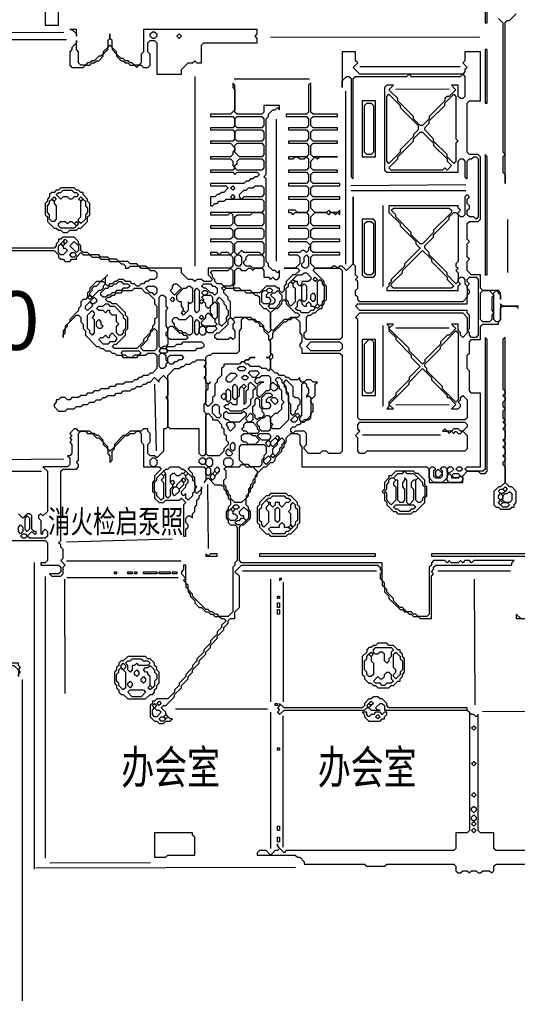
# Model space of a CAD drawing. Extents: x 10 to 1971, y 11 to 1392.
# Drawn here: x 454.5 to 677.6, y 387 to 823.5 of the extents above; entities that cross this region are included whole.
import ezdxf

# ---------------------------------------------------------------- set-up
doc = ezdxf.new("R2010")
doc.units = 0
for name, color, linetype, lineweight in [('OCR_TEXT', 6, 'Continuous', 0), ('TEXT_FALLBACK_OUTLINE', 2, 'Continuous', 0), ('TRACE_CURVE', 6, 'Continuous', 0), ('TRACE_STRAIGHT', 5, 'Continuous', 0), ('TRACE_TEXT_SYMBOL', 6, 'Continuous', 0)]:
    doc.layers.add(name, color=color, linetype=linetype, lineweight=lineweight)
doc.styles.add('wqy-unicode', font='wqy-unicode.lff')

msp = doc.modelspace()

# ---------------------------------------------------------------- linework, layer by layer
at = {"layer": 'TEXT_FALLBACK_OUTLINE', "color": 2}
for points in [[(608, 513), (609, 512), (609, 511), (611, 509), (616, 509), (617, 510), (618, 510), (618, 511), (619, 512), (619, 513), (618, 513), (617, 512), (616, 513), (614, 513), (613, 512), (612, 512), (611, 511), (610, 512), (610, 513)], [(614, 511), (615, 512), (616, 511), (615, 510)]]:
    msp.add_lwpolyline(points, close=True, dxfattribs=at)
at = {"layer": 'TRACE_CURVE', "color": 6}
for points in [[(466, 861), (466, 821), (472, 821), (472, 861)], [(669, 824), (671, 822), (671, 764), (672, 763), (671, 762), (671, 755), (672, 754), (672, 750), (672, 822), (673, 823), (674, 823), (677, 826)], [(599, 809), (599, 793), (599, 796), (601, 798), (602, 798), (603, 797), (603, 753), (604, 752), (604, 797), (605, 798), (628, 798), (629, 799), (630, 798), (652, 798), (653, 799), (654, 798), (654, 789), (653, 788), (652, 788), (651, 789), (651, 794), (648, 794), (650, 792), (647, 789), (646, 789), (645, 788), (645, 787), (638, 780), (638, 779), (635, 776), (634, 776), (631, 779), (631, 780), (624, 787), (624, 788), (620, 792), (622, 794), (619, 794), (618, 793), (618, 756), (619, 755), (651, 755), (651, 760), (652, 761), (653, 761), (654, 760), (654, 753), (655, 752), (655, 760), (656, 761), (657, 761), (658, 762), (659, 762), (660, 761), (660, 735), (659, 734), (658, 735), (656, 735), (655, 736), (655, 738), (656, 739), (656, 740), (655, 741), (655, 743)], [(661, 709), (657, 709), (655, 711), (655, 715), (656, 716), (655, 717), (655, 723), (656, 724), (655, 725), (655, 732), (656, 733), (660, 733), (661, 734), (661, 762), (660, 763), (656, 763), (655, 764), (655, 786), (656, 787), (661, 787), (661, 809), (654, 809), (654, 805), (653, 804), (655, 802), (654, 801), (654, 800), (653, 799), (607, 799), (604, 802), (606, 804), (605, 805), (605, 809), (599, 809)], [(558, 712), (559, 711), (560, 712), (563, 712), (564, 711), (564, 708), (566, 708), (567, 707), (568, 708), (569, 707), (570, 707), (571, 708), (571, 711), (570, 710), (569, 711), (568, 711), (566, 713), (566, 714), (565, 715), (565, 752), (564, 753), (565, 754), (565, 779), (566, 780), (566, 781), (568, 783), (569, 783), (570, 784), (571, 783), (571, 785), (564, 785), (564, 782), (563, 781), (552, 781), (551, 782), (551, 794), (550, 795), (550, 793), (551, 792), (551, 783), (549, 781), (540, 781), (540, 780), (550, 780), (551, 779), (551, 776), (550, 775), (540, 775), (540, 774), (550, 774), (551, 773), (551, 770), (550, 769), (540, 769), (540, 768), (549, 768), (551, 766), (551, 765), (550, 764), (550, 763), (549, 762), (540, 762), (540, 761), (549, 761)], [(585, 770), (585, 773), (586, 774), (597, 774), (597, 775), (586, 775), (585, 776), (585, 779), (586, 780), (597, 780), (597, 781), (586, 781), (585, 782), (585, 795), (584, 794), (584, 782), (583, 781), (574, 781), (574, 780), (583, 780), (584, 779), (584, 776), (583, 775), (575, 775), (575, 774), (583, 774), (584, 773), (584, 770), (583, 769), (575, 769), (575, 768), (583, 768), (584, 767), (584, 763), (583, 762), (575, 762), (575, 761), (577, 761), (578, 762), (579, 762), (580, 761), (582, 761), (583, 762), (584, 761), (584, 757), (583, 756), (575, 756), (575, 755), (583, 755), (584, 754), (584, 751), (583, 750), (575, 750), (575, 749), (583, 749), (584, 748), (584, 745), (583, 744), (575, 744), (575, 743), (583, 743), (584, 742), (584, 738), (583, 737)], [(586, 718), (598, 718), (598, 719), (586, 719), (585, 720), (585, 723), (586, 724), (598, 724), (598, 725), (586, 725), (585, 726), (585, 729), (586, 730), (598, 730), (598, 731), (586, 731), (585, 732), (585, 735), (587, 737), (592, 737), (593, 736), (594, 737), (595, 737), (596, 736), (597, 737), (598, 736), (598, 738), (597, 737), (594, 737), (593, 738), (592, 737), (587, 737), (585, 739), (585, 742), (586, 743), (598, 743), (598, 744), (586, 744), (585, 745), (585, 748), (586, 749), (598, 749), (598, 750), (586, 750), (585, 751), (585, 754), (586, 755), (597, 755), (597, 756), (586, 756), (585, 757), (585, 760), (587, 762), (588, 761), (589, 762), (597, 762), (586, 762), (585, 763), (585, 767), (586, 768), (597, 768), (597, 769), (586, 769), (585, 770)], [(549, 761), (550, 760), (550, 758), (551, 757), (550, 756), (540, 756), (540, 755), (550, 755), (551, 754), (552, 755), (561, 755), (562, 754), (561, 753), (560, 753), (559, 752), (558, 752), (557, 751), (556, 751), (555, 750), (540, 750), (540, 749), (547, 749), (548, 748), (546, 746), (545, 746), (544, 745), (543, 745), (542, 744), (540, 744), (540, 740), (541, 740), (542, 741), (543, 741), (544, 742), (546, 742), (547, 743), (563, 743), (564, 742), (564, 738), (563, 737), (540, 737), (540, 736), (548, 736), (549, 737), (550, 736), (550, 732), (549, 731), (540, 731), (540, 730), (549, 730), (550, 729), (550, 726), (549, 725), (540, 725), (540, 724), (549, 724), (550, 723), (550, 719), (549, 718), (548, 719), (545, 719), (544, 718), (543, 719), (540, 719)], [(655, 743), (656, 744), (655, 745), (654, 744), (654, 736), (653, 735), (652, 735), (651, 736), (651, 737), (652, 738), (651, 739), (651, 740), (620, 740), (620, 737), (625, 732), (625, 731), (632, 724), (632, 723), (634, 721), (627, 714), (627, 713), (621, 707), (621, 706), (620, 705), (620, 704), (619, 703), (619, 702), (651, 702), (651, 704), (652, 705), (651, 706), (651, 707), (652, 708), (653, 708), (654, 707), (654, 705), (655, 704), (655, 699), (653, 697), (607, 697), (606, 698), (606, 699), (605, 700), (605, 702), (606, 703), (606, 706), (605, 707), (606, 708), (605, 709), (605, 713), (604, 714), (604, 744), (604, 714), (601, 711), (599, 713), (598, 713), (597, 712), (596, 713), (595, 713), (594, 712), (587, 712), (585, 714), (585, 717), (586, 718)], [(583, 737), (579, 737), (578, 738), (575, 738), (575, 737), (576, 737), (577, 736), (578, 737), (583, 737), (584, 736), (584, 732), (583, 731), (575, 731), (575, 730), (583, 730), (584, 729), (584, 726), (583, 725), (575, 725), (575, 724), (583, 724), (585, 722), (584, 721), (584, 720), (583, 719), (582, 720), (581, 720), (580, 719), (575, 719), (575, 718), (579, 718), (580, 717), (580, 714), (578, 712), (573, 712), (579, 712), (580, 711), (578, 709), (577, 709), (574, 706), (574, 705), (573, 704), (573, 702), (572, 701), (571, 702), (571, 703), (570, 703), (569, 704), (565, 704), (562, 701), (559, 701), (558, 702), (554, 702), (553, 703), (551, 703), (550, 704), (551, 705), (551, 711), (552, 712), (553, 712), (554, 711), (556, 711), (557, 712), (558, 712)], [(540, 719), (540, 718), (549, 718), (550, 717), (550, 713), (549, 712), (539, 712), (539, 709), (541, 707), (540, 706), (537, 706), (536, 707), (534, 707), (533, 706), (532, 707), (530, 707), (527, 710), (527, 712), (512, 712), (511, 713), (508, 713), (507, 714), (504, 714), (503, 715), (499, 715), (498, 716), (495, 716), (494, 717), (491, 717), (490, 718), (486, 718), (485, 719), (483, 719), (482, 720), (482, 722), (481, 723), (481, 724), (479, 726), (474, 726), (473, 725), (472, 725), (472, 724), (471, 723), (471, 722), (470, 721), (379, 721)], [(379, 720), (470, 720), (472, 718), (472, 717)], [(472, 717), (473, 716), (474, 716), (475, 715), (477, 715), (478, 716), (480, 716), (480, 717), (482, 719), (483, 718), (486, 718), (487, 717), (490, 717), (491, 716), (494, 716), (495, 715), (499, 715), (500, 714), (501, 714), (502, 713), (502, 712), (503, 712), (504, 713), (508, 713), (509, 712), (512, 712), (513, 711), (515, 711), (516, 710), (516, 708), (515, 707), (513, 707), (512, 706), (511, 706), (510, 705), (509, 705), (508, 704), (507, 704), (506, 705), (505, 705), (504, 706), (502, 706), (501, 707), (499, 707), (498, 706), (497, 706), (496, 705), (495, 705), (494, 704), (493, 705), (493, 708), (494, 709), (491, 706), (489, 706), (486, 703), (486, 702), (485, 701), (485, 699), (484, 698), (483, 698), (482, 697), (482, 695), (481, 694), (481, 693)], [(678, 695), (671, 695), (670, 696), (670, 689), (669, 688), (668, 688), (667, 689), (667, 701), (668, 702), (670, 700), (670, 698), (670, 701), (669, 702), (662, 702), (661, 703), (661, 709)], [(670, 694), (671, 695), (677, 695), (678, 694)], [(481, 693), (477, 689), (477, 688), (475, 686), (475, 685), (474, 684), (474, 681), (474, 682), (475, 683), (475, 685), (476, 686), (476, 687), (480, 691), (481, 691), (482, 690), (482, 688), (483, 687), (483, 685), (484, 684), (484, 682), (489, 677), (490, 677), (491, 676), (492, 676), (493, 675), (495, 675), (496, 674), (497, 674), (498, 673), (500, 673), (501, 672), (507, 672), (508, 673), (511, 673), (512, 674), (515, 674), (516, 673), (516, 667), (514, 665), (513, 665), (512, 664), (510, 664), (509, 663), (508, 663), (507, 662), (506, 662), (505, 661), (502, 661), (501, 660), (498, 660), (497, 659), (495, 659), (494, 658), (491, 658), (490, 657), (488, 657), (487, 656), (485, 656), (484, 655), (482, 655), (481, 654), (478, 654), (477, 653), (476, 653)], [(554, 689), (555, 690), (556, 690), (557, 689), (559, 689), (560, 688), (561, 688), (562, 687), (562, 686), (563, 686), (564, 685), (564, 684), (566, 682), (566, 680), (567, 679), (567, 673), (566, 672), (565, 672), (566, 672), (567, 671), (567, 667), (566, 666), (565, 667), (563, 667), (562, 668), (558, 668), (557, 669), (556, 669), (555, 670), (556, 671), (557, 671), (558, 672), (560, 672), (558, 672), (557, 671), (556, 671), (555, 670), (554, 670), (553, 669), (546, 669), (546, 668), (545, 667), (545, 664), (543, 662), (543, 661), (542, 660), (542, 655), (541, 654), (541, 652), (539, 650), (538, 651), (538, 657), (539, 658), (539, 660), (540, 661), (539, 660), (538, 661), (538, 672), (539, 673), (540, 673), (541, 674), (552, 674), (553, 675), (553, 684)], [(556, 606), (556, 609), (557, 610), (557, 611), (558, 612), (558, 613), (559, 614), (559, 615), (560, 616), (560, 618), (561, 619), (561, 620), (564, 623), (565, 623), (567, 625), (568, 625), (569, 626), (569, 627), (572, 630), (572, 631), (573, 632), (573, 633), (574, 634), (574, 636), (576, 638), (579, 638), (580, 637), (580, 633), (581, 632), (581, 623), (637, 623), (638, 622), (638, 616), (653, 616), (653, 619), (655, 621), (660, 621), (661, 620), (663, 620), (664, 621), (664, 680), (663, 681), (663, 622), (662, 621), (655, 621), (654, 622), (655, 623), (661, 623), (661, 656), (657, 656), (656, 657), (656, 666), (655, 667), (655, 673), (656, 674), (656, 679), (657, 680), (661, 680), (661, 686), (662, 687), (669, 687), (669, 688), (670, 689), (670, 694)], [(576, 689), (577, 690), (578, 690), (580, 688), (580, 683), (581, 682), (581, 679), (580, 678), (580, 677), (581, 676), (581, 674), (598, 674), (599, 673), (599, 630), (598, 629), (593, 629), (592, 630), (590, 630), (589, 629), (584, 629), (582, 631), (582, 632), (583, 633), (583, 638), (582, 639), (578, 639), (577, 638), (576, 639), (576, 640), (577, 641), (578, 641), (579, 642), (580, 642), (581, 643), (582, 643), (583, 644), (584, 644), (585, 645), (585, 647), (586, 648), (586, 651), (585, 652), (585, 653), (587, 655), (587, 660), (588, 661), (586, 661), (585, 662), (583, 662), (582, 661), (581, 661), (580, 662), (580, 663), (579, 662), (576, 662), (575, 663), (574, 663), (573, 664), (571, 664), (570, 665), (569, 665), (567, 667), (567, 671), (568, 672)], [(553, 684), (554, 685), (554, 689)], [(568, 672), (568, 673), (567, 674), (567, 680), (568, 681), (568, 683), (573, 688), (574, 688), (575, 689), (576, 689)], [(476, 653), (475, 654), (473, 654), (472, 653), (471, 653), (471, 652), (470, 651), (470, 650), (472, 648), (475, 648), (476, 649), (479, 649), (480, 650), (482, 650), (483, 651), (485, 651), (486, 652), (488, 652), (489, 653), (491, 653), (492, 654), (493, 654), (494, 655), (497, 655), (498, 656), (500, 656), (501, 657), (504, 657), (505, 658), (506, 658), (507, 659), (509, 659), (510, 660), (511, 660), (512, 661), (513, 661), (515, 663), (517, 661), (517, 662), (519, 664), (521, 662), (521, 655), (520, 654), (521, 653), (521, 641), (520, 640), (519, 640), (519, 630), (516, 627), (515, 628), (513, 628), (512, 629), (512, 633), (513, 634), (513, 638), (512, 639), (512, 640), (510, 640), (509, 639), (504, 639), (502, 637), (501, 637), (497, 633), (497, 632)], [(439, 590), (466, 590), (467, 589), (467, 581), (466, 580), (464, 580), (464, 579), (472, 579), (473, 578), (473, 576), (472, 575), (468, 575), (469, 574), (473, 574), (474, 575), (474, 578), (475, 579), (473, 581), (474, 582), (474, 586), (473, 587), (473, 588), (472, 589), (473, 590), (473, 621), (474, 622), (480, 622), (481, 623), (481, 624), (480, 625), (481, 626), (481, 638), (482, 639), (484, 639), (485, 638), (487, 638), (489, 636), (490, 636), (492, 634), (492, 633), (494, 631), (494, 629), (495, 628), (495, 625), (496, 626), (496, 630), (497, 631), (497, 632), (502, 637), (503, 637), (504, 638), (506, 638), (507, 639), (508, 639), (509, 638), (509, 634), (510, 633)], [(497, 632), (495, 630), (494, 631), (494, 632), (492, 634), (492, 635), (490, 637), (489, 637), (488, 638), (487, 638), (486, 639), (481, 639), (480, 640), (479, 640), (477, 638), (478, 637), (477, 636), (478, 635), (477, 634), (478, 633), (478, 629), (477, 628), (476, 628), (477, 627), (477, 624), (476, 623), (465, 623), (467, 621), (467, 603), (465, 601), (464, 602), (463, 601), (463, 600), (464, 599), (464, 593), (465, 593), (465, 594), (466, 595), (467, 594), (467, 592), (466, 591), (459, 591), (458, 592), (460, 594), (461, 593), (462, 593), (462, 594), (461, 594), (460, 595), (460, 601), (459, 602), (458, 602), (456, 600), (454, 602)], [(510, 633), (510, 623), (517, 623), (518, 622), (515, 619), (515, 617), (514, 616), (514, 612), (515, 611), (515, 609), (517, 607), (519, 607), (520, 608), (526, 608), (527, 609), (529, 607), (528, 606), (528, 592), (529, 592), (529, 595), (530, 596), (530, 597), (529, 598), (529, 600), (530, 601), (531, 601), (532, 600), (532, 602), (533, 603), (533, 605), (534, 606), (534, 608), (535, 609), (535, 610), (536, 611), (536, 614), (536, 613), (534, 611), (533, 612), (533, 613), (534, 614), (533, 615), (533, 618), (532, 619), (532, 620), (530, 622), (531, 623), (537, 623), (538, 622), (538, 617), (537, 616), (539, 618), (542, 615), (545, 615), (546, 614), (546, 613), (547, 612), (547, 611), (548, 610), (548, 609), (549, 608), (549, 606), (548, 605), (548, 604)], [(548, 604), (547, 603), (547, 600), (548, 599), (548, 598), (549, 597), (551, 597), (552, 596), (552, 581), (551, 580), (551, 579), (550, 578), (550, 558), (548, 556), (544, 556), (543, 557), (542, 557), (541, 558), (540, 558), (539, 559), (538, 559), (532, 565), (532, 566), (530, 568), (530, 570), (529, 571), (529, 579), (528, 579), (528, 577), (527, 576), (527, 575), (529, 573), (528, 572), (529, 571), (529, 569), (530, 568), (530, 567), (531, 566), (531, 565), (533, 563), (533, 562), (535, 560), (536, 560), (538, 558), (539, 558), (540, 557), (541, 557), (542, 556), (544, 556), (545, 555), (546, 555), (547, 554), (545, 552), (545, 551), (543, 549), (543, 548), (540, 545), (540, 544), (537, 541), (537, 540), (534, 537), (534, 536), (532, 534), (532, 533)], [(618, 567), (620, 565), (620, 564), (625, 559), (626, 559), (627, 558), (628, 558), (629, 557), (630, 557), (631, 556), (633, 556), (634, 555), (639, 555), (639, 574), (640, 575), (639, 576), (640, 577), (640, 578), (641, 579), (675, 579), (675, 580), (676, 581), (658, 581), (657, 580), (656, 581), (654, 581), (653, 580), (652, 581), (651, 580), (648, 580), (647, 581), (646, 580), (645, 581), (640, 581), (639, 580), (639, 579), (638, 578), (638, 557), (637, 556), (633, 556), (632, 557), (631, 557), (630, 558), (628, 558), (626, 560), (625, 560), (622, 563), (622, 564), (619, 567), (619, 568), (618, 569), (618, 571), (617, 572), (617, 580), (554, 580), (553, 581), (553, 596), (554, 597), (555, 597), (558, 600), (558, 603), (557, 604), (557, 605), (556, 606)], [(532, 533), (529, 530), (529, 529), (526, 526), (526, 525), (524, 523), (524, 522), (521, 519), (516, 519), (515, 518), (514, 518), (514, 517), (513, 516), (513, 511), (515, 509), (516, 509), (517, 508), (519, 508), (520, 509), (522, 509), (523, 510), (522, 510), (520, 512), (520, 513), (518, 515), (519, 516), (520, 516), (524, 520), (524, 521), (527, 524), (527, 525), (530, 528), (530, 529), (532, 531), (532, 532), (535, 535), (535, 536), (538, 539), (538, 540), (540, 542), (540, 543), (543, 546), (543, 547), (546, 550), (546, 551), (548, 553), (548, 554), (549, 555), (551, 555), (551, 558), (553, 560), (553, 574), (551, 576), (554, 579), (615, 579), (616, 578), (616, 577), (617, 576), (616, 575), (616, 573), (617, 572), (617, 570), (618, 569), (618, 567)], [(679, 555), (677, 557), (677, 555), (681, 555)], [(613, 520), (612, 519), (611, 519), (609, 517), (609, 516), (608, 515), (573, 515), (571, 517), (571, 516), (570, 515), (571, 514), (570, 513), (571, 512), (573, 514), (609, 514), (610, 515), (611, 515), (612, 514), (616, 514), (615, 514), (614, 515), (616, 517), (617, 517), (618, 516), (618, 514), (655, 514), (656, 513), (656, 460), (655, 459), (650, 459), (650, 452), (649, 451), (574, 451), (573, 450), (570, 453), (570, 454), (570, 453), (571, 452), (570, 451), (569, 451), (567, 449), (565, 451), (562, 451), (561, 450), (561, 449), (578, 449), (579, 448), (580, 448), (582, 446), (582, 445), (609, 445), (610, 444), (618, 444), (619, 445), (649, 445), (650, 444), (650, 442), (651, 441), (652, 441), (653, 442), (655, 442), (656, 441), (657, 442), (659, 442)], [(655, 515), (620, 515), (619, 516), (619, 517), (617, 519), (616, 519), (615, 520), (613, 520)], [(742, 451), (668, 451), (667, 452), (667, 459), (661, 459), (660, 460), (660, 512), (659, 511), (658, 512), (657, 512), (655, 514), (655, 515)], [(659, 442), (660, 441), (661, 441), (662, 442), (665, 442), (666, 441), (667, 442), (667, 444), (668, 445), (697, 445)]]:
    msp.add_lwpolyline(points, dxfattribs=at)
for points in [[(619, 789), (620, 790), (625, 785), (625, 784), (633, 776), (633, 774), (631, 772), (631, 771), (625, 765), (625, 764), (620, 759), (619, 760)], [(649, 790), (650, 789), (650, 770), (651, 769), (650, 768), (650, 760), (649, 759), (646, 762), (646, 763), (640, 769), (640, 770), (636, 774), (636, 775), (638, 777), (638, 778), (645, 785), (645, 786)], [(551, 779), (552, 780), (563, 780), (564, 779), (564, 776), (563, 775), (552, 775), (551, 776)], [(551, 773), (552, 774), (563, 774), (564, 773), (564, 770), (563, 769), (552, 769), (551, 770)], [(634, 773), (635, 773), (640, 768), (640, 767), (646, 761), (646, 760), (648, 758), (646, 756), (645, 757), (644, 756), (621, 756), (620, 757), (624, 761), (624, 762), (631, 769), (631, 770)], [(551, 767), (552, 768), (563, 768), (564, 767), (564, 763), (563, 762), (553, 762), (551, 764)], [(552, 760), (553, 761), (563, 761), (564, 760), (564, 757), (563, 756), (552, 756), (551, 757), (551, 758), (552, 759)], [(549, 748), (550, 749), (551, 748), (550, 747)], [(559, 748), (560, 749), (563, 749), (564, 748), (564, 745), (563, 744), (555, 744), (554, 743), (553, 744), (553, 745), (555, 747), (556, 747), (557, 748)], [(549, 744), (550, 745), (551, 744), (550, 743)], [(621, 738), (622, 739), (647, 739), (648, 738), (648, 737), (640, 729), (640, 728), (635, 723), (634, 723), (630, 727), (630, 728), (623, 735), (623, 736)], [(558, 736), (559, 737), (563, 737), (564, 736), (564, 732), (563, 731), (552, 731), (551, 732), (551, 735), (552, 736)], [(649, 737), (650, 737), (651, 736), (651, 715), (650, 714), (650, 713), (651, 712), (650, 711), (651, 710), (651, 706), (650, 705), (646, 709), (646, 710), (638, 718), (638, 719), (636, 721), (636, 722), (640, 726), (640, 727), (647, 734), (647, 735)], [(551, 729), (552, 730), (563, 730), (564, 729), (564, 726), (563, 725), (552, 725), (551, 726)], [(474, 724), (475, 725), (476, 724), (475, 723)], [(472, 722), (473, 723), (474, 722), (474, 721), (475, 721), (476, 720), (474, 718), (473, 718), (472, 719)], [(473, 723), (474, 724), (475, 723), (474, 722)], [(479, 724), (481, 722), (481, 720), (480, 719), (477, 722)], [(551, 723), (552, 724), (563, 724), (564, 723), (564, 719), (563, 718), (562, 719), (555, 719), (554, 720), (552, 718), (551, 719)], [(477, 718), (478, 719), (479, 719), (480, 718), (479, 717), (478, 717)], [(551, 717), (552, 718), (553, 718), (554, 717), (554, 714), (553, 713), (552, 713), (551, 714)], [(556, 717), (557, 718), (563, 718), (564, 717), (564, 713), (563, 712), (559, 712), (558, 713), (556, 713), (555, 714), (555, 715), (556, 716)], [(582, 717), (583, 718), (584, 717), (584, 713), (583, 712), (582, 712), (581, 713), (581, 714), (582, 715)], [(635, 720), (639, 716), (639, 715), (646, 708), (646, 707), (649, 704), (648, 703), (622, 703), (621, 704), (621, 705), (626, 710), (626, 711)], [(548, 711), (549, 712), (550, 711), (550, 705), (549, 704), (546, 704), (545, 705), (543, 705), (542, 706), (542, 707), (541, 708), (541, 709), (540, 710), (541, 711)], [(586, 711), (587, 712), (598, 712), (599, 711), (599, 681), (598, 680), (583, 680), (582, 681), (582, 683), (583, 684), (583, 690), (584, 691), (585, 691), (586, 692), (587, 692), (589, 694), (590, 694), (590, 695), (591, 696), (591, 697), (592, 698), (592, 704), (591, 705), (591, 706)], [(581, 709), (582, 710), (583, 710), (585, 708), (585, 707), (584, 706), (581, 706), (581, 705), (580, 704), (579, 705), (579, 706), (578, 706), (577, 707), (579, 709)], [(586, 707), (587, 708), (588, 707), (587, 706)], [(655, 707), (656, 708), (659, 708), (660, 707), (660, 682), (659, 681), (657, 681), (656, 682), (656, 683), (655, 684), (656, 685), (656, 691), (655, 692), (655, 693), (607, 693), (605, 695), (606, 696), (655, 696), (655, 700), (656, 701), (656, 702), (655, 703), (655, 704), (656, 705), (655, 706)], [(491, 706), (492, 706), (493, 705), (492, 704), (492, 703), (491, 702), (490, 702), (487, 699), (486, 700), (486, 701), (487, 702), (487, 703), (488, 704), (489, 704)], [(498, 705), (499, 706), (500, 706), (501, 705), (503, 705), (504, 704), (503, 703), (501, 703), (500, 702), (498, 702), (497, 701), (496, 701), (495, 700), (494, 700), (493, 699), (492, 699), (491, 700), (491, 701), (493, 703), (494, 703), (495, 704), (496, 704), (497, 705)], [(505, 702), (506, 703), (509, 703), (511, 701), (512, 701), (515, 698), (515, 696), (516, 695), (516, 690), (515, 689), (515, 687), (514, 686), (514, 685), (513, 684), (513, 683), (510, 680), (510, 679), (507, 676), (497, 676), (496, 677), (497, 678), (498, 678), (502, 682), (502, 684), (503, 685), (503, 690), (502, 691), (502, 692), (498, 696), (496, 696), (495, 697), (494, 697), (493, 698), (494, 699), (495, 699), (496, 700), (497, 700), (498, 701), (500, 701), (501, 702)], [(511, 703), (512, 704), (515, 704), (516, 703), (516, 701), (515, 700), (514, 701), (513, 701)], [(523, 704), (524, 705), (525, 705), (527, 703), (524, 700), (522, 702), (523, 703)], [(529, 703), (530, 704), (531, 704), (532, 703), (532, 697), (531, 696), (530, 697), (530, 693), (529, 692), (528, 693), (528, 694), (527, 695), (527, 697), (526, 697), (525, 698), (525, 700), (528, 703)], [(533, 702), (534, 703), (535, 702), (535, 693), (534, 692), (533, 693)], [(536, 704), (537, 705), (540, 705), (541, 704), (542, 704), (543, 703), (543, 701), (542, 700), (541, 701), (540, 701), (538, 703), (537, 703)], [(545, 703), (546, 704), (547, 703), (546, 702)], [(546, 702), (547, 703), (550, 703), (551, 702), (555, 702), (556, 701), (559, 701), (560, 700), (561, 700), (562, 699), (562, 696), (564, 694), (565, 694), (567, 692), (567, 684), (566, 683), (564, 685), (564, 686), (562, 688), (561, 688), (560, 689), (559, 689), (558, 690), (551, 690), (550, 689), (549, 690), (549, 697), (548, 698), (548, 699), (546, 701)], [(565, 702), (566, 703), (567, 703), (568, 702), (567, 701), (566, 701)], [(575, 705), (576, 706), (577, 705), (577, 704), (578, 703), (578, 697), (576, 695), (575, 696), (575, 697), (574, 698), (574, 703), (575, 704)], [(576, 706), (577, 707), (578, 706), (577, 705)], [(581, 704), (582, 705), (583, 704), (583, 698), (582, 697), (581, 698)], [(588, 706), (589, 707), (590, 706), (590, 705), (591, 704), (591, 698), (590, 697), (590, 696), (589, 695), (588, 696)], [(485, 699), (486, 700), (487, 699), (486, 698)], [(488, 699), (489, 698), (489, 697), (488, 696), (487, 696), (486, 697)], [(517, 699), (518, 700), (519, 700), (520, 699), (520, 695), (521, 694), (520, 693), (520, 686), (521, 685), (521, 684), (520, 683), (520, 682), (521, 681), (521, 678), (520, 677), (519, 677), (518, 676), (517, 677)], [(522, 698), (523, 699), (524, 698), (523, 697)], [(536, 701), (537, 702), (538, 702), (539, 701), (538, 700), (537, 700)], [(536, 699), (537, 700), (540, 700), (541, 699), (541, 696), (539, 694), (538, 695), (538, 696), (537, 697), (537, 698)], [(543, 698), (544, 699), (546, 697), (546, 696), (547, 695), (547, 694), (548, 693), (548, 691), (547, 690), (547, 688), (545, 686), (544, 687), (544, 696), (543, 697)], [(563, 701), (564, 702), (565, 702), (566, 701), (565, 700), (565, 699), (566, 699), (567, 698), (567, 697), (566, 696), (564, 696), (563, 697)], [(569, 701), (570, 702), (572, 700), (572, 698), (571, 697), (571, 696), (569, 694), (567, 694), (566, 695), (567, 696), (568, 696), (569, 697), (569, 698), (567, 700), (568, 701)], [(585, 700), (586, 701), (587, 700), (587, 698), (586, 697), (585, 698)], [(661, 701), (662, 702), (665, 702), (667, 700), (666, 699), (666, 693), (667, 692), (666, 691), (666, 689), (665, 688), (662, 688), (661, 689)], [(486, 697), (487, 696), (487, 695), (485, 693), (484, 694), (484, 695)], [(492, 695), (493, 696), (494, 696), (495, 695), (497, 695), (501, 691), (501, 690), (502, 689), (502, 685), (501, 684), (501, 683), (500, 682), (499, 682), (498, 683), (498, 686), (499, 687), (498, 688), (498, 691), (496, 691), (495, 692), (495, 693), (494, 693), (493, 692), (492, 693), (490, 693), (489, 694), (490, 695)], [(535, 697), (536, 698), (537, 697), (536, 696)], [(542, 697), (543, 696), (543, 690), (542, 689), (541, 690), (541, 691), (540, 692), (540, 695)], [(572, 697), (573, 698), (574, 697), (574, 696), (578, 692), (579, 692), (580, 691), (579, 690), (576, 690), (575, 689), (573, 689), (568, 684), (567, 685), (567, 692), (569, 694), (570, 694), (572, 696)], [(579, 697), (580, 698), (581, 697), (581, 696), (582, 695), (583, 695), (583, 696), (584, 697), (585, 696), (585, 695), (586, 695), (587, 694), (586, 693), (585, 693), (584, 692), (581, 692), (580, 693), (579, 693), (578, 694), (579, 695)], [(587, 695), (588, 696), (589, 695), (588, 694)], [(487, 693), (488, 692), (488, 691), (487, 690), (488, 689), (488, 683), (487, 682), (486, 683), (486, 684), (485, 685), (485, 691)], [(531, 691), (532, 690), (532, 683), (531, 682), (530, 682), (529, 683), (528, 683), (527, 684), (526, 684), (524, 686), (524, 687), (523, 688), (523, 689), (524, 690), (525, 690), (526, 689), (529, 689)], [(527, 692), (528, 693), (529, 692), (528, 691)], [(535, 690), (536, 691), (537, 690), (536, 689)], [(538, 691), (539, 692), (542, 689), (542, 688), (543, 687), (542, 686), (537, 686), (536, 687), (536, 688), (538, 690)], [(548, 689), (549, 690), (551, 688), (550, 687), (550, 685), (551, 684), (551, 681), (550, 680), (549, 681), (548, 680), (543, 680), (542, 681), (542, 682), (543, 683), (544, 683), (548, 687)], [(607, 692), (653, 692), (655, 690), (655, 683), (653, 681), (652, 682), (652, 683), (651, 684), (651, 687), (648, 687), (650, 685), (647, 682), (646, 682), (643, 679), (643, 678), (636, 671), (636, 670), (635, 669), (629, 675), (629, 676), (620, 685), (622, 687), (619, 687), (620, 686), (620, 684), (623, 681), (623, 680), (630, 673), (630, 672), (634, 668), (629, 663), (629, 662), (623, 656), (623, 655), (620, 652), (620, 650), (619, 649), (622, 649), (620, 651), (629, 660), (629, 661), (635, 667), (639, 663), (639, 662), (646, 655), (646, 654), (647, 654), (650, 651), (648, 649), (651, 649), (652, 650), (652, 651), (651, 652), (652, 653), (652, 654), (653, 655), (655, 653), (655, 645), (654, 644), (607, 644), (606, 645), (606, 689), (605, 690)], [(489, 688), (490, 689), (491, 688), (491, 687), (492, 686), (491, 685), (490, 685), (489, 686)], [(521, 685), (522, 686), (523, 686), (526, 683), (527, 683), (528, 682), (529, 682), (530, 681), (529, 680), (522, 680), (521, 681)], [(533, 688), (534, 689), (535, 688), (535, 683), (534, 682), (533, 683)], [(535, 685), (536, 686), (537, 686), (538, 685), (538, 683), (537, 682), (536, 682), (535, 683)], [(538, 685), (539, 686), (542, 686), (543, 685), (541, 683), (539, 683), (538, 684)], [(495, 682), (496, 683), (498, 681), (498, 680), (497, 679), (495, 679), (494, 678), (492, 678), (490, 680), (491, 681), (492, 681), (493, 682), (494, 681), (495, 681)], [(515, 685), (516, 684), (516, 676), (515, 675), (510, 675), (509, 676), (509, 677), (512, 680), (512, 681), (513, 682), (513, 683)], [(650, 684), (651, 683), (651, 653), (650, 652), (644, 658), (644, 659), (637, 666), (637, 667), (636, 668), (636, 669), (643, 676), (643, 677)], [(672, 681), (671, 680), (671, 658), (672, 657), (672, 656), (671, 655), (672, 654), (672, 653), (671, 652), (671, 650), (672, 649), (671, 648), (671, 645), (672, 644), (671, 643), (672, 642), (672, 641), (671, 640), (672, 639), (672, 636), (671, 635), (672, 634), (672, 633), (671, 632), (672, 631), (672, 629), (671, 628), (672, 627), (672, 626), (671, 625), (671, 624), (672, 623), (672, 616), (670, 614), (669, 614), (667, 612), (667, 606), (668, 605), (669, 605), (670, 604), (674, 604), (675, 605), (676, 605), (676, 606), (677, 607), (677, 612), (675, 614), (674, 614), (672, 616)], [(527, 678), (528, 679), (536, 679), (537, 678), (537, 677), (536, 676), (534, 676), (533, 675), (521, 675), (520, 676), (521, 677), (524, 677), (525, 678)], [(585, 679), (598, 679), (599, 678), (599, 676), (598, 675), (585, 675), (583, 677)], [(500, 674), (501, 675), (508, 675), (509, 674), (508, 673), (506, 673), (505, 672), (503, 672), (502, 673), (501, 673)], [(517, 675), (518, 676), (520, 676), (521, 675), (520, 674), (518, 674)], [(517, 673), (518, 674), (519, 674), (520, 673), (520, 671), (521, 670), (520, 669), (520, 668), (519, 667), (518, 667), (517, 668)], [(521, 672), (522, 673), (527, 673), (528, 672), (527, 671), (526, 671), (525, 670), (524, 670), (523, 669), (522, 669), (521, 670)], [(533, 670), (534, 671), (537, 671), (538, 670), (538, 669), (537, 668), (538, 667), (538, 664), (537, 663), (538, 662), (538, 652), (537, 651), (537, 648), (538, 647), (538, 629), (537, 628), (536, 628), (535, 629), (535, 640), (522, 640), (521, 641), (521, 664), (524, 667), (526, 667), (527, 668), (528, 668), (529, 669), (531, 669), (532, 670)], [(552, 667), (553, 668), (555, 668), (556, 667), (555, 666), (553, 666)], [(549, 665), (551, 665), (552, 664), (549, 661), (548, 661), (547, 662), (547, 663)], [(554, 663), (555, 664), (556, 664), (557, 663), (556, 662), (555, 662)], [(557, 665), (558, 666), (561, 666), (562, 665), (560, 663), (559, 663)], [(562, 663), (563, 664), (566, 664), (567, 663), (567, 658), (566, 657), (565, 657), (562, 654), (561, 655), (561, 659), (563, 661), (564, 661), (562, 661), (561, 660), (560, 661), (560, 662), (561, 663)], [(557, 660), (558, 661), (560, 659), (560, 658), (559, 657), (559, 654), (558, 653), (558, 651), (556, 649), (555, 649), (554, 648), (549, 648), (548, 649), (547, 649), (546, 650), (547, 651), (548, 651), (549, 652), (550, 651), (552, 651), (552, 654), (553, 655), (553, 658), (554, 659), (555, 658), (555, 651), (556, 652), (556, 657), (557, 658)], [(550, 659), (551, 660), (552, 659), (552, 654), (551, 653), (550, 654)], [(554, 659), (555, 660), (556, 659), (555, 658)], [(569, 662), (570, 663), (571, 663), (572, 662), (572, 661), (573, 660), (573, 659), (574, 658), (574, 656), (575, 655), (575, 644), (571, 640), (568, 640), (567, 641), (568, 642), (567, 643), (567, 645), (569, 647), (570, 647), (572, 649), (572, 651), (573, 652), (572, 653), (572, 657), (571, 658), (571, 659), (570, 660), (570, 661)], [(567, 660), (568, 661), (570, 659), (570, 658), (569, 657), (568, 657), (567, 658)], [(573, 661), (574, 662), (577, 659), (577, 655), (578, 654), (579, 654), (580, 653), (580, 651), (579, 650), (579, 649), (578, 648), (578, 647), (577, 646), (576, 647), (576, 651), (575, 652), (575, 656), (574, 657), (574, 659), (573, 660)], [(581, 660), (582, 661), (583, 660), (583, 659), (584, 658), (584, 656), (583, 655), (583, 654), (584, 655), (585, 654), (585, 646), (583, 644), (582, 644), (581, 643), (580, 644), (580, 645), (581, 646)], [(545, 655), (546, 656), (547, 655), (547, 654), (546, 653), (545, 654)], [(547, 657), (548, 658), (549, 657), (549, 653), (548, 652), (547, 653)], [(565, 656), (567, 656), (568, 655), (567, 654), (566, 654), (565, 653), (565, 652), (566, 652), (567, 651), (567, 650), (566, 649), (564, 649), (563, 650), (563, 654)], [(541, 650), (542, 651), (543, 651), (544, 650), (544, 647), (545, 646), (544, 645), (543, 645), (541, 647)], [(560, 653), (561, 654), (562, 653), (562, 650), (563, 649), (563, 648), (564, 647), (564, 646), (563, 645), (562, 645), (561, 644), (560, 645), (560, 646), (559, 647), (559, 650), (560, 651)], [(567, 653), (568, 654), (569, 654), (570, 653), (570, 652), (569, 651)], [(538, 646), (539, 647), (541, 645), (541, 644), (543, 644), (545, 642), (545, 641), (546, 640), (546, 638), (547, 637), (547, 635), (548, 634), (548, 633), (546, 631), (546, 630), (544, 628), (539, 628), (538, 629)], [(546, 647), (547, 648), (548, 647), (554, 647), (555, 648), (556, 647), (556, 646), (553, 643), (549, 643), (548, 644), (547, 644), (546, 645)], [(558, 647), (559, 646), (559, 644), (558, 643), (557, 643), (556, 644), (556, 645)], [(578, 646), (579, 647), (580, 646), (579, 645)], [(547, 642), (548, 643), (550, 643), (551, 642), (551, 641), (549, 639), (548, 640), (548, 641)], [(555, 642), (556, 643), (559, 643), (561, 641), (561, 640), (562, 639), (561, 638), (557, 638), (556, 639), (555, 639), (554, 640), (555, 641)], [(564, 645), (565, 646), (566, 646), (567, 645), (567, 640), (566, 639), (563, 639), (562, 640), (562, 641), (561, 642), (561, 643), (563, 645)], [(578, 646), (579, 645), (579, 644), (578, 643), (577, 643), (576, 644)], [(606, 642), (607, 643), (654, 643), (655, 642), (655, 641), (653, 639), (652, 639), (651, 640), (649, 640), (648, 639), (646, 639), (645, 640), (644, 639), (646, 639), (647, 638), (648, 639), (649, 638), (650, 639), (651, 638), (652, 638), (653, 639), (655, 637), (655, 631), (654, 630), (610, 630), (609, 629), (607, 629), (606, 630), (606, 636), (605, 637), (607, 639), (606, 640)], [(554, 637), (555, 638), (558, 638), (559, 637), (560, 637), (562, 635), (560, 633), (557, 633), (556, 634), (555, 634), (554, 635)], [(561, 637), (562, 638), (566, 638), (567, 637), (567, 636), (566, 635), (563, 635)], [(549, 633), (550, 634), (551, 633), (551, 631), (550, 630), (549, 631)], [(553, 632), (554, 633), (564, 633), (565, 632), (565, 629), (564, 628), (564, 627), (563, 626), (563, 624), (562, 623), (558, 623), (557, 624), (555, 624), (553, 626)], [(565, 634), (566, 635), (567, 634), (567, 633), (566, 632), (565, 633)], [(569, 636), (570, 635), (570, 634), (568, 632), (567, 633), (567, 634)], [(572, 636), (573, 635), (573, 634), (572, 633), (572, 632), (571, 631), (571, 630), (569, 628), (568, 629), (568, 631), (570, 633), (570, 634)], [(569, 636), (570, 637), (571, 636), (570, 635)], [(547, 630), (548, 631), (550, 629), (549, 628), (548, 628), (547, 629)], [(567, 628), (568, 629), (569, 628), (568, 627)], [(513, 626), (514, 627), (515, 627), (516, 626), (516, 624), (515, 623), (514, 623), (513, 624)], [(535, 626), (536, 627), (537, 627), (538, 626), (538, 625), (537, 624), (536, 624), (535, 625)], [(538, 626), (539, 627), (540, 627), (541, 626), (541, 624), (540, 623), (539, 623), (538, 624)], [(546, 626), (547, 627), (549, 627), (550, 626), (550, 624), (549, 623), (547, 623), (546, 624)], [(566, 628), (567, 627), (567, 626), (565, 624), (564, 625), (564, 626)], [(518, 620), (519, 619), (519, 618), (518, 617), (519, 616), (519, 609), (518, 608), (516, 610), (516, 611), (515, 612), (515, 616), (516, 617), (516, 618)], [(518, 620), (519, 621), (520, 620), (519, 619)], [(521, 622), (522, 623), (526, 623), (527, 622), (528, 622), (529, 621), (528, 620), (527, 620), (526, 619), (525, 619), (524, 620), (523, 620), (522, 619), (522, 616), (523, 615), (523, 614), (522, 613), (522, 610), (521, 609), (520, 610), (520, 620), (519, 621), (520, 622)], [(529, 619), (530, 620), (532, 618), (532, 617), (533, 616), (533, 612), (532, 611), (532, 610), (530, 608), (529, 609), (529, 611), (528, 610), (527, 611), (527, 612), (529, 614), (529, 615), (530, 616), (530, 617), (529, 618)], [(528, 620), (529, 621), (530, 620), (529, 619)], [(538, 622), (539, 623), (540, 622), (540, 620), (539, 619), (538, 620)], [(540, 619), (541, 620), (542, 619), (542, 618), (541, 617), (540, 618)], [(541, 620), (542, 621), (543, 620), (542, 619)], [(542, 622), (543, 623), (544, 622), (544, 621), (543, 620), (542, 621)], [(553, 623), (554, 624), (555, 624), (556, 623), (559, 623), (561, 621), (561, 620), (560, 619), (560, 618), (559, 617), (559, 616), (558, 615), (558, 614), (557, 613), (557, 611), (556, 610), (556, 609), (554, 607), (551, 607), (549, 609), (549, 610), (548, 611), (548, 612), (547, 613), (547, 614), (546, 615), (546, 617), (547, 618), (547, 621), (546, 622), (547, 623)], [(638, 622), (639, 623), (640, 623), (641, 622), (640, 621), (640, 619), (641, 618), (643, 618), (644, 619), (644, 621), (643, 622), (644, 623), (645, 623), (646, 622), (646, 618), (644, 616), (640, 616), (638, 618)], [(641, 621), (642, 622), (644, 620), (642, 618), (641, 619)], [(646, 622), (647, 623), (648, 623), (649, 622), (647, 620), (646, 621)], [(646, 619), (647, 620), (648, 619), (648, 618), (651, 618), (652, 619), (653, 618), (653, 617), (652, 616), (647, 616), (646, 617)], [(648, 619), (649, 620), (651, 620), (652, 619), (651, 618), (649, 618)], [(650, 622), (651, 623), (652, 623), (653, 622), (652, 621), (651, 621)], [(522, 616), (523, 617), (524, 616), (523, 615)], [(527, 617), (528, 616), (528, 615), (526, 613), (525, 614), (525, 615)], [(527, 617), (528, 618), (529, 617), (528, 616)], [(523, 613), (524, 614), (525, 614), (526, 613), (526, 612), (524, 610), (523, 611)], [(669, 612), (670, 613), (671, 613), (672, 612), (671, 611), (670, 611)], [(671, 613), (672, 614), (673, 613), (672, 612)], [(673, 611), (674, 612), (675, 611), (675, 608), (674, 607), (672, 607), (671, 608), (671, 610), (672, 611)], [(669, 610), (670, 611), (671, 610), (671, 609), (670, 608), (669, 609)], [(669, 607), (670, 608), (671, 607), (670, 606)], [(670, 606), (671, 607), (673, 607), (674, 606), (673, 605), (671, 605)], [(548, 603), (549, 604), (550, 603), (550, 602), (551, 602), (552, 601), (552, 600), (551, 599), (549, 599), (548, 600)], [(549, 604), (550, 605), (551, 604), (550, 603)], [(550, 605), (551, 606), (552, 606), (553, 605), (552, 604), (551, 604)], [(555, 605), (557, 603), (557, 600), (556, 599), (555, 600), (555, 601), (554, 601), (553, 602), (553, 603)], [(457, 600), (458, 601), (459, 600), (459, 595), (458, 594), (457, 595)], [(553, 599), (554, 600), (555, 600), (556, 599), (554, 597), (552, 597), (551, 598), (552, 599)], [(454, 596), (455, 597), (456, 596), (456, 594), (455, 593), (454, 594)], [(455, 592), (456, 593), (457, 593), (458, 592), (457, 591), (456, 591)], [(514, 516), (515, 517), (516, 516), (515, 515)], [(516, 517), (517, 518), (518, 517), (517, 516)], [(610, 516), (611, 517), (612, 516), (611, 515)], [(611, 517), (612, 518), (613, 517), (612, 516)], [(514, 514), (515, 515), (516, 514), (517, 514), (518, 513), (516, 511), (515, 511), (514, 512)], [(517, 510), (518, 511), (519, 511), (520, 510), (519, 509), (518, 509)], [(519, 511), (520, 512), (521, 511), (520, 510)], [(657, 506), (658, 507), (659, 506), (658, 505)], [(657, 490), (658, 491), (659, 490), (658, 489)], [(657, 476), (658, 477), (659, 476), (658, 475)], [(657, 470), (658, 471), (659, 470), (659, 469), (658, 468), (657, 469)], [(657, 466), (658, 467), (659, 466), (659, 465), (658, 464), (657, 465)], [(657, 463), (658, 464), (659, 463), (658, 462)], [(657, 460), (658, 461), (659, 460), (658, 459)]]:
    msp.add_lwpolyline(points, close=True, dxfattribs=at)
at = {"layer": 'TRACE_STRAIGHT', "color": 5}
for p, q in [((336.88, 817.41), (474.37, 817.74)), ((336.87, 814.28), (475.62, 814.57)), ((566.88, 815.53), (660.63, 815.65)), ((606.88, 802.44), (651.88, 802.43)), ((533, 798), (533, 713)), ((550.62, 796.83), (584.38, 796.91)), ((600.5, 791.37), (600.53, 713.87)), ((623.13, 792.27), (646.88, 792.37)), ((569.56, 715.12), (569.59, 778.87)), ((602.86, 749.14), (654.38, 749.58)), ((603.12, 746.84), (654.38, 746.79)), ((617.2, 740.13), (617.27, 703.87)), ((673.28, 710.12), (673.28, 733.88)), ((617.17, 686.38), (617.28, 650.12)), ((623.13, 685.32), (646.88, 685.37)), ((514.99, 660.11), (515.72, 630.1)), ((623.13, 650.87), (646.88, 650.85)), ((608.12, 637.32), (643.13, 637.28)), ((336.87, 625.65), (474.37, 626.52)), ((318.12, 621.33), (464.38, 621.01)), ((538.65, 615.13), (539, 586.37)), ((475.61, 589.39), (523.08, 590.68)), ((475.62, 580.91), (526.88, 580.91)), ((461.09, 580.13), (461.09, 442.62)), ((554.38, 576.34), (614.38, 576.38)), ((641.88, 576.35), (674.38, 576.36)), ((466.21, 447.62), (466.21, 573.88)), ((474.68, 572.63), (474.74, 521.37)), ((475.63, 573.41), (525.63, 573.42)), ((567.05, 517.62), (567.13, 572.63)), ((658.16, 572.65), (658.5, 516.38)), ((572.62, 571.38), (572.65, 517.62)), ((455.86, 367.62), (455.86, 527.62)), ((524.37, 514.48), (565.62, 514.49)), ((567, 513), (567, 452)), ((572.58, 452.62), (572.67, 511.38)), ((661.87, 513.44), (694.38, 513.37)), ((468.12, 445.49), (513.13, 445.61)), ((461.86, 443.33), (578.12, 443.66))]:
    msp.add_line(p, q, dxfattribs=at)
at = {"layer": 'TRACE_TEXT_SYMBOL', "color": 6}
for points in [[(663, 833), (663, 822), (664, 822), (664, 832)], [(477, 819), (478, 819), (480, 817), (480, 816), (480, 819)], [(513, 817), (514, 818), (515, 818), (516, 817), (516, 816), (515, 815), (514, 815), (513, 816)], [(525, 816), (526, 817), (527, 816), (526, 815)], [(663, 810), (663, 786), (664, 786), (664, 810)], [(608, 787), (608, 762), (614, 762), (614, 787)], [(609, 785), (610, 786), (612, 786), (613, 785), (613, 764), (612, 763), (610, 763), (609, 764)], [(663, 763), (663, 709), (664, 709), (664, 762)], [(473, 748), (472, 747), (471, 747), (470, 746), (469, 746), (468, 745), (468, 744), (467, 743), (467, 742), (466, 741), (466, 736), (467, 735), (467, 733), (470, 730), (471, 730), (472, 729), (473, 729), (474, 728), (476, 728), (477, 729), (480, 729), (481, 730), (482, 730), (485, 733), (485, 735), (486, 736), (486, 741), (485, 742), (485, 743), (483, 745), (483, 746), (482, 746), (481, 747), (480, 747), (479, 748)], [(473, 746), (474, 747), (478, 747), (479, 746), (480, 746), (481, 745), (480, 744), (479, 744), (478, 743), (477, 743), (476, 744), (474, 744), (473, 743), (471, 745), (472, 746)], [(468, 742), (469, 743), (470, 742), (470, 741), (471, 740), (471, 734), (470, 733), (469, 733), (468, 734), (468, 736), (467, 737), (467, 740), (468, 741)], [(469, 743), (470, 744), (471, 743), (470, 742)], [(481, 743), (482, 744), (483, 743), (482, 742)], [(482, 742), (483, 743), (484, 742), (484, 740), (485, 739), (485, 737), (484, 736), (484, 734), (482, 732), (481, 733), (481, 734), (482, 735)], [(608, 734), (608, 709), (609, 708), (613, 708), (614, 709), (614, 733), (613, 734)], [(472, 732), (473, 733), (475, 733), (476, 732), (477, 733), (478, 733), (480, 731), (479, 730), (473, 730), (472, 731)], [(479, 732), (480, 733), (481, 732), (480, 731)], [(609, 732), (610, 733), (612, 733), (613, 732), (613, 710), (612, 709), (610, 709), (609, 710)], [(608, 680), (608, 655), (614, 655), (614, 680)], [(611, 680), (612, 680), (613, 679), (613, 657), (612, 656), (610, 656), (609, 657), (609, 678)], [(623, 621), (621, 619), (620, 619), (620, 618), (618, 616), (618, 613), (617, 612), (618, 611), (618, 608), (619, 607), (619, 606), (622, 603), (623, 603), (624, 602), (630, 602), (631, 603), (632, 603), (636, 607), (636, 609), (637, 610), (637, 614), (636, 615), (636, 617), (633, 620), (632, 620), (631, 621)], [(626, 620), (627, 621), (628, 620), (631, 620), (633, 618), (632, 617), (631, 617), (630, 616), (630, 614), (631, 613), (631, 608), (629, 606), (628, 607), (628, 617), (627, 618), (627, 617), (626, 616), (626, 614), (627, 613), (627, 608), (626, 607), (625, 607), (624, 608), (624, 617), (623, 617), (622, 618), (624, 620)], [(620, 617), (621, 618), (622, 618), (623, 617), (622, 616), (622, 615), (623, 614), (623, 608), (621, 606), (619, 608), (619, 611), (618, 612), (619, 613), (619, 615), (620, 616)], [(632, 617), (633, 618), (635, 616), (635, 615), (636, 614), (636, 610), (635, 609), (635, 608), (634, 607), (633, 607), (632, 608)], [(567, 611), (566, 610), (565, 610), (562, 607), (562, 606), (561, 605), (561, 598), (562, 597), (562, 596), (565, 593), (566, 593), (567, 592), (574, 592), (575, 593), (576, 593), (579, 596), (579, 597), (580, 598), (580, 605), (579, 606), (579, 607), (576, 610), (575, 610), (574, 611)], [(565, 608), (566, 607), (566, 606), (565, 605), (565, 604), (566, 603), (566, 598), (564, 596), (563, 597), (563, 598), (562, 599), (562, 604), (563, 605), (563, 606)], [(567, 609), (568, 610), (573, 610), (574, 609), (575, 609), (576, 608), (575, 607), (574, 607), (572, 605), (571, 606), (571, 607), (569, 607), (569, 606), (568, 605), (567, 606), (567, 607), (566, 607), (565, 608), (566, 609)], [(576, 606), (577, 607), (578, 606), (578, 605), (579, 604), (579, 599), (578, 598), (578, 597), (577, 596), (576, 597), (576, 602), (575, 603), (576, 604)], [(569, 604), (570, 605), (571, 604), (571, 599), (570, 598), (569, 599)], [(622, 605), (623, 606), (631, 606), (632, 605), (631, 604), (630, 604), (629, 603), (625, 603), (624, 604), (623, 604)], [(571, 597), (572, 598), (573, 597), (573, 596), (575, 596), (576, 595), (575, 594), (574, 594), (573, 593), (568, 593), (566, 595), (567, 596), (571, 596)], [(575, 596), (576, 597), (577, 596), (576, 595)], [(538, 584), (538, 583), (543, 583), (543, 584), (540, 584), (539, 583)], [(562, 584), (562, 583), (614, 583), (614, 584)], [(639, 584), (639, 583), (683, 583), (684, 584)], [(497, 576), (498, 576), (498, 575), (497, 575)], [(503, 576), (505, 576), (505, 575), (503, 575)], [(506, 576), (507, 576), (507, 575), (506, 575)], [(510, 576), (516, 576), (516, 575), (510, 575)], [(517, 576), (522, 576), (522, 575), (517, 575)], [(523, 576), (525, 576), (525, 575), (523, 575)], [(571, 573), (571, 572), (572, 573)], [(570, 565), (571, 565), (571, 564), (570, 564)], [(570, 562), (571, 562), (571, 560), (570, 560)], [(570, 559), (571, 559), (571, 557), (570, 557)], [(615, 544), (614, 543), (613, 543), (612, 542), (611, 542), (610, 541), (610, 540), (608, 538), (608, 530), (609, 529), (609, 528), (611, 526), (612, 526), (613, 525), (614, 525), (615, 524), (620, 524), (621, 525), (622, 525), (624, 527), (625, 527), (625, 528), (626, 529), (626, 530), (627, 531), (627, 537), (626, 538), (626, 539), (625, 540), (625, 541), (624, 541), (622, 543), (620, 543), (619, 544)], [(613, 541), (614, 542), (621, 542), (622, 541), (621, 540), (621, 538), (620, 537), (620, 536), (619, 535), (618, 536), (618, 539), (617, 540), (616, 540), (615, 539), (614, 539), (613, 540)], [(503, 538), (501, 536), (500, 536), (499, 535), (499, 534), (498, 533), (498, 532), (497, 531), (497, 526), (498, 525), (498, 524), (499, 523), (499, 522), (500, 521), (501, 521), (503, 519), (511, 519), (513, 521), (514, 521), (515, 522), (515, 523), (516, 524), (516, 525), (517, 526), (517, 531), (516, 532), (516, 533), (515, 534), (515, 535), (513, 537), (512, 537), (511, 538)], [(504, 536), (505, 537), (509, 537), (510, 536), (512, 536), (513, 535), (512, 534), (508, 534), (507, 535), (506, 534), (505, 534), (505, 532), (504, 531), (503, 532), (503, 534), (502, 535), (503, 536)], [(610, 538), (611, 539), (612, 538), (612, 536), (613, 535), (613, 530), (612, 529), (611, 529), (610, 530), (610, 531), (609, 532), (609, 536), (610, 537)], [(611, 539), (612, 540), (613, 539), (612, 538)], [(622, 539), (623, 540), (625, 538), (625, 537), (626, 536), (626, 532), (625, 531), (625, 530), (623, 528), (622, 529), (622, 530), (623, 531), (623, 532), (622, 533)], [(385, 535), (383, 533), (384, 534), (385, 534), (386, 533), (387, 533), (388, 534), (389, 533), (390, 534), (452, 534), (454, 532), (454, 529), (454, 530), (455, 531), (454, 532), (455, 533), (454, 534), (454, 535)], [(499, 532), (500, 533), (502, 531), (502, 524), (501, 523), (499, 525), (499, 526), (498, 527), (498, 530), (499, 531)], [(500, 534), (501, 535), (502, 534), (502, 533), (501, 532), (500, 533)], [(512, 533), (513, 534), (515, 532), (515, 531), (516, 530), (516, 528), (515, 527), (515, 525), (514, 524), (513, 525), (513, 529), (512, 530), (512, 531), (511, 531), (510, 532), (511, 533)], [(506, 531), (507, 532), (508, 531), (508, 530), (507, 529), (506, 530)], [(509, 528), (510, 529), (511, 528), (511, 527), (510, 526), (509, 527)], [(618, 530), (619, 531), (620, 531), (621, 530), (621, 528), (622, 527), (621, 526), (619, 526), (618, 525), (617, 525), (616, 526), (614, 526), (613, 527), (615, 529), (616, 528), (617, 528), (618, 529)], [(503, 526), (504, 527), (505, 526), (505, 525), (504, 524), (503, 525)], [(512, 524), (513, 525), (514, 524), (513, 523)], [(503, 522), (504, 523), (510, 523), (511, 522), (509, 520), (505, 520)], [(569, 517), (570, 517), (570, 516), (569, 516)], [(570, 497), (571, 497), (571, 496), (570, 496)], [(515, 459), (515, 448), (520, 448), (521, 449), (533, 449), (533, 457), (532, 458), (532, 459)], [(570, 462), (571, 462), (571, 460), (570, 460)], [(570, 457), (571, 457), (571, 455), (570, 455)]]:
    msp.add_lwpolyline(points, close=True, dxfattribs=at)
for points in [[(510, 819), (510, 809), (509, 808), (509, 804), (508, 803), (506, 803), (505, 804), (504, 804), (503, 805), (502, 805), (501, 806), (500, 806), (498, 808), (498, 809), (496, 811), (496, 814), (495, 815), (495, 817), (495, 815), (494, 814), (494, 811), (492, 809), (492, 808), (491, 807), (490, 807), (488, 805), (487, 805), (486, 804), (485, 804), (484, 803), (482, 803), (481, 804), (481, 809), (480, 810), (480, 814), (480, 813), (478, 811), (478, 810), (477, 809), (477, 803), (478, 802), (483, 802), (484, 803), (486, 803), (487, 804), (488, 804), (489, 805), (490, 805), (492, 807), (492, 808), (494, 810), (494, 811), (495, 812), (496, 811), (496, 810), (498, 808), (498, 807), (500, 805), (501, 805), (502, 804), (503, 804), (504, 803), (506, 803), (507, 802)], [(507, 802), (508, 803), (509, 803), (510, 802), (512, 802), (513, 803), (513, 808), (512, 809), (512, 813), (513, 814), (515, 814), (516, 813), (516, 799), (527, 799), (527, 801), (530, 804), (532, 804), (533, 805), (534, 804), (536, 804), (536, 812), (537, 813), (561, 813), (561, 815), (560, 816), (561, 817), (561, 819), (510, 819)]]:
    msp.add_lwpolyline(points, dxfattribs=at)

# ---------------------------------------------------------------- texts
at = {"layer": 'OCR_TEXT', "color": 6, "style": 'wqy-unicode'}
for s, height, width, p in [('80', 26.356, 1.023255, (423, 675.35)), ('消火检启泵照', 10.281, 0.72, (467.26, 593.35)), ('办会室', 15.026, 0.72, (500.08, 480.89)), ('办会室', 15.026, 0.72, (588.08, 480.89))]:
    msp.add_text(s, height=height, dxfattribs=dict(at, width=width)).set_placement(p)

doc.saveas('drawing.dxf')
